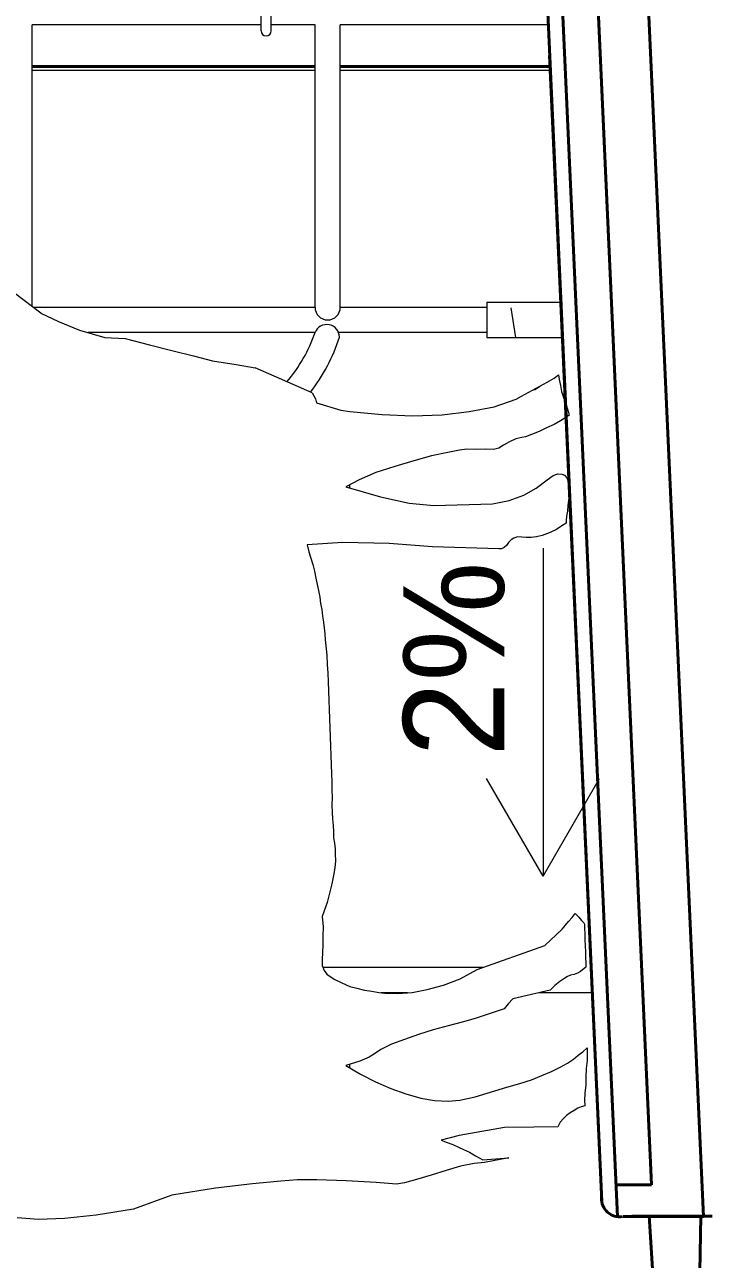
# Model space of a CAD drawing. Header units: millimetres. Extents: x 73 to 57768, y -40361 to 10065.
# Drawn here: x 3785.6 to 3921.8, y 3382.9 to 3627.5 of the extents above; entities that cross this region are included whole.
import ezdxf

# ---------------------------------------------------------------- set-up
doc = ezdxf.new("R2010")
doc.units = ezdxf.units.MM
doc.linetypes.add('ACAD_ISO02W100', pattern=[15, 12, -3])
doc.layers.add('kote', color=124, linetype='Continuous', lineweight=5)
doc.layers.add('pogled', color=7, linetype='Continuous', lineweight=5, true_color=0x8db1c3)
doc.layers.add('presjek', color=7, linetype='Continuous', lineweight=40, true_color=0xe37da2)

msp = doc.modelspace()

# ---------------------------------------------------------------- linework, layer by layer
at = {"layer": 'pogled', "linetype": 'Continuous'}
for p, q in [((3832.449, 3626.249), (3832.449, 3638.492)), ((3832.449, 3626.249), (3832.449, 3638.492)), ((3834.449, 3626.249), (3834.449, 3638.492)), ((3834.449, 3626.249), (3834.449, 3638.492)), ((3787.128, 3571.652), (3787.128, 3627.486)), ((3832.449, 3627.486), (3787.128, 3627.486)), ((3832.449, 3627.486), (3787.128, 3627.486)), ((3787.128, 3571.652), (3787.128, 3627.486)), ((3843.128, 3627.486), (3834.449, 3627.486)), ((3843.128, 3627.486), (3834.449, 3627.486)), ((3843.128, 3571.486), (3843.128, 3627.486)), ((3843.128, 3571.486), (3843.128, 3627.486)), ((3889.31, 3627.486), (3848.128, 3627.486)), ((3889.31, 3627.486), (3848.128, 3627.486)), ((3848.128, 3571.486), (3848.128, 3627.486)), ((3848.128, 3571.486), (3848.128, 3627.486)), ((3843.128, 3571.486), (3787.349, 3571.486)), ((3843.128, 3571.486), (3787.349, 3571.486)), ((3877.128, 3571.486), (3848.128, 3571.486)), ((3877.128, 3571.486), (3848.128, 3571.486)), ((3877.128, 3572.486), (3877.128, 3565.486)), ((3877.128, 3572.486), (3892.128, 3572.486)), ((3877.128, 3572.486), (3892.128, 3572.486)), ((3877.128, 3572.486), (3877.128, 3565.486)), ((3843.128, 3566.486), (3798.175, 3566.486)), ((3843.128, 3566.486), (3798.175, 3566.486)), ((3877.128, 3566.486), (3847.798, 3566.486)), ((3877.128, 3566.486), (3847.798, 3566.486)), ((3877.128, 3565.486), (3892.128, 3565.486)), ((3877.128, 3565.486), (3892.128, 3565.486)), ((3891.242, 3565.486), (3892.128, 3565.486)), ((3891.242, 3565.486), (3892.128, 3565.486))]:
    msp.add_line(p, q, dxfattribs=at)
at = {"layer": 'pogled'}
for p, q in [((3787.128, 3618.486), (3843.128, 3618.486)), ((3848.128, 3618.486), (3889.719, 3618.486)), ((3788.837, 3570.366), (3783.628, 3574.285)), ((3788.837, 3570.366), (3783.628, 3574.285)), ((3788.837, 3570.366), (3792.35, 3568.654)), ((3788.837, 3570.366), (3792.35, 3568.654)), ((3792.35, 3568.654), (3796.509, 3566.965)), ((3792.35, 3568.654), (3796.509, 3566.965)), ((3796.509, 3566.965), (3801.523, 3565.522)), ((3796.509, 3566.965), (3801.523, 3565.522)), ((3801.523, 3565.522), (3805.535, 3565.327)), ((3801.523, 3565.522), (3805.535, 3565.327)), ((3805.535, 3565.327), (3810.326, 3564.091)), ((3805.535, 3565.327), (3810.326, 3564.091)), ((3810.326, 3564.091), (3814.79, 3562.952)), ((3810.326, 3564.091), (3814.79, 3562.952)), ((3814.79, 3562.952), (3819.035, 3561.914)), ((3814.79, 3562.952), (3819.035, 3561.914)), ((3819.035, 3561.914), (3822.849, 3560.86)), ((3819.035, 3561.914), (3822.849, 3560.86)), ((3822.849, 3560.86), (3827.546, 3560.197)), ((3822.849, 3560.86), (3827.546, 3560.197)), ((3827.546, 3560.197), (3831.268, 3559.529)), ((3827.546, 3560.197), (3831.268, 3559.529)), ((3842.546, 3554.529), (3831.268, 3559.529)), ((3842.546, 3554.529), (3831.268, 3559.529)), ((3884.006, 3553.895), (3889.095, 3556.666)), ((3884.006, 3553.895), (3889.095, 3556.666)), ((3889.095, 3556.666), (3890.47, 3557.469)), ((3889.095, 3556.666), (3890.47, 3557.469)), ((3890.47, 3557.469), (3891.31, 3558.146)), ((3890.47, 3557.469), (3891.31, 3558.146)), ((3891.31, 3558.146), (3891.451, 3557.18)), ((3891.31, 3558.146), (3891.451, 3557.18)), ((3891.451, 3557.18), (3891.708, 3556.002)), ((3891.451, 3557.18), (3891.708, 3556.002)), ((3842.546, 3554.529), (3843.242, 3553.338)), ((3842.546, 3554.529), (3843.242, 3553.338)), ((3886.558, 3555.174), (3887.613, 3555.859)), ((3886.558, 3555.174), (3887.613, 3555.859)), ((3891.708, 3556.002), (3891.965, 3554.824)), ((3891.708, 3556.002), (3891.965, 3554.824)), ((3891.965, 3554.824), (3892.33, 3553.649)), ((3891.965, 3554.824), (3892.33, 3553.649)), ((3843.242, 3553.338), (3843.425, 3552.6)), ((3843.242, 3553.338), (3843.425, 3552.6)), ((3843.425, 3552.6), (3848.21, 3551.149)), ((3843.425, 3552.6), (3848.21, 3551.149)), ((3873.652, 3550.839), (3878.583, 3551.767)), ((3873.652, 3550.839), (3878.583, 3551.767)), ((3878.583, 3551.767), (3882.953, 3553.322)), ((3878.583, 3551.767), (3882.953, 3553.322)), ((3882.953, 3553.322), (3884.011, 3553.865)), ((3882.953, 3553.322), (3884.011, 3553.865)), ((3892.33, 3553.649), (3892.799, 3552.587)), ((3892.33, 3553.649), (3892.799, 3552.587)), ((3892.799, 3552.587), (3893.052, 3551.516)), ((3892.799, 3552.587), (3893.052, 3551.516)), ((3893.052, 3551.516), (3893.298, 3550.662)), ((3893.052, 3551.516), (3893.298, 3550.662)), ((3848.21, 3551.149), (3850.019, 3550.877)), ((3848.21, 3551.149), (3850.019, 3550.877)), ((3850.019, 3550.877), (3856.408, 3550.237)), ((3850.019, 3550.877), (3856.408, 3550.237)), ((3856.408, 3550.237), (3862.458, 3550.016)), ((3856.408, 3550.237), (3862.458, 3550.016)), ((3862.458, 3550.016), (3868.278, 3550.22)), ((3862.458, 3550.016), (3868.278, 3550.22)), ((3868.278, 3550.22), (3873.652, 3550.839)), ((3868.278, 3550.22), (3873.652, 3550.839)), ((3892.793, 3549.673), (3891.737, 3548.989)), ((3892.793, 3549.673), (3891.737, 3548.989)), ((3893.424, 3550.127), (3892.793, 3549.673)), ((3893.424, 3550.127), (3892.793, 3549.673)), ((3893.298, 3550.662), (3893.424, 3550.127)), ((3893.298, 3550.662), (3893.424, 3550.127)), ((3887.494, 3546.898), (3886.004, 3546.306)), ((3887.494, 3546.898), (3886.004, 3546.306)), ((3888.98, 3547.597), (3887.494, 3546.898)), ((3888.98, 3547.597), (3887.494, 3546.898)), ((3890.467, 3548.297), (3888.98, 3547.597)), ((3890.467, 3548.297), (3888.98, 3547.597)), ((3891.737, 3548.989), (3890.467, 3548.297)), ((3891.737, 3548.989), (3890.467, 3548.297)), ((3880.467, 3544.171), (3879.516, 3543.598)), ((3880.467, 3544.171), (3879.516, 3543.598)), ((3881.63, 3544.859), (3880.467, 3544.171)), ((3881.63, 3544.859), (3880.467, 3544.171)), ((3882.905, 3545.443), (3881.63, 3544.859)), ((3882.905, 3545.443), (3881.63, 3544.859)), ((3884.083, 3545.7), (3882.905, 3545.443)), ((3884.083, 3545.7), (3882.905, 3545.443)), ((3884.833, 3545.834), (3884.083, 3545.7)), ((3884.833, 3545.834), (3884.083, 3545.7)), ((3886.004, 3546.306), (3884.833, 3545.834)), ((3886.004, 3546.306), (3884.833, 3545.834)), ((3866.189, 3542.054), (3862.663, 3541.067)), ((3866.189, 3542.054), (3862.663, 3541.067)), ((3869.404, 3542.705), (3866.189, 3542.054)), ((3869.404, 3542.705), (3866.189, 3542.054)), ((3871.76, 3543.219), (3869.404, 3542.705)), ((3871.76, 3543.219), (3869.404, 3542.705)), ((3873.157, 3543.376), (3871.76, 3543.219)), ((3873.157, 3543.376), (3871.76, 3543.219)), ((3874.993, 3543.332), (3873.157, 3543.376)), ((3874.993, 3543.332), (3873.157, 3543.376)), ((3876.825, 3543.396), (3874.993, 3543.332)), ((3876.825, 3543.396), (3874.993, 3543.332)), ((3878.446, 3543.345), (3876.825, 3543.396)), ((3878.446, 3543.345), (3876.825, 3543.396)), ((3879.516, 3543.598), (3878.446, 3543.345)), ((3879.516, 3543.598), (3878.446, 3543.345)), ((3858.924, 3539.965), (3855.19, 3538.756)), ((3858.924, 3539.965), (3855.19, 3538.756)), ((3862.663, 3541.067), (3858.924, 3539.965)), ((3862.663, 3541.067), (3858.924, 3539.965)), ((3851.894, 3537.346), (3849.245, 3535.958)), ((3851.894, 3537.346), (3849.245, 3535.958)), ((3855.19, 3538.756), (3851.894, 3537.346)), ((3855.19, 3538.756), (3851.894, 3537.346)), ((3886.89, 3535.654), (3889.097, 3537.35)), ((3886.89, 3535.654), (3889.097, 3537.35)), ((3889.097, 3537.35), (3890.256, 3538.146)), ((3889.097, 3537.35), (3890.256, 3538.146)), ((3890.256, 3538.146), (3891.215, 3538.503)), ((3890.256, 3538.146), (3891.215, 3538.503)), ((3891.215, 3538.503), (3891.973, 3538.422)), ((3891.215, 3538.503), (3891.973, 3538.422)), ((3891.973, 3538.422), (3892.519, 3538.225)), ((3891.973, 3538.422), (3892.519, 3538.225)), ((3892.519, 3538.225), (3892.969, 3537.701)), ((3892.519, 3538.225), (3892.969, 3537.701)), ((3892.969, 3537.701), (3893.204, 3537.17)), ((3892.969, 3537.701), (3893.204, 3537.17)), ((3893.204, 3537.17), (3893.434, 3536.746)), ((3893.204, 3537.17), (3893.434, 3536.746)), ((3849.245, 3535.958), (3856.114, 3533.932)), ((3849.245, 3535.958), (3856.114, 3533.932)), ((3850.043, 3535.723), (3850.043, 3536.376)), ((3850.043, 3535.723), (3850.043, 3536.376)), ((3884.456, 3534.275), (3886.89, 3535.654)), ((3884.456, 3534.275), (3886.89, 3535.654)), ((3893.517, 3534.375), (3893.339, 3533.29)), ((3893.517, 3534.375), (3893.339, 3533.29)), ((3893.434, 3536.746), (3893.557, 3536.319)), ((3893.434, 3536.746), (3893.557, 3536.319)), ((3893.587, 3535.457), (3893.517, 3534.375)), ((3893.587, 3535.457), (3893.517, 3534.375)), ((3893.557, 3536.319), (3893.587, 3535.457)), ((3893.557, 3536.319), (3893.587, 3535.457)), ((3856.114, 3533.932), (3861.767, 3532.727)), ((3856.114, 3533.932), (3861.767, 3532.727)), ((3861.767, 3532.727), (3866.64, 3532.25)), ((3861.767, 3532.727), (3866.64, 3532.25)), ((3866.64, 3532.25), (3878.258, 3532.547)), ((3866.64, 3532.25), (3878.258, 3532.547)), ((3878.258, 3532.547), (3881.58, 3533.203)), ((3878.258, 3532.547), (3881.58, 3533.203)), ((3881.58, 3533.203), (3884.456, 3534.275)), ((3881.58, 3533.203), (3884.456, 3534.275)), ((3893.161, 3532.205), (3893.091, 3531.123)), ((3893.161, 3532.205), (3893.091, 3531.123)), ((3893.339, 3533.29), (3893.161, 3532.205)), ((3893.339, 3533.29), (3893.161, 3532.205)), ((3892.909, 3530.145), (3892.832, 3529.28)), ((3892.909, 3530.145), (3892.832, 3529.28)), ((3893.091, 3531.123), (3892.909, 3530.145)), ((3893.091, 3531.123), (3892.909, 3530.145)), ((3890.952, 3527.487), (3889.678, 3526.903)), ((3890.952, 3527.487), (3889.678, 3526.903)), ((3892.007, 3528.172), (3890.952, 3527.487)), ((3892.007, 3528.172), (3890.952, 3527.487)), ((3892.851, 3528.741), (3892.007, 3528.172)), ((3892.851, 3528.741), (3892.007, 3528.172)), ((3892.832, 3529.28), (3892.851, 3528.741)), ((3892.832, 3529.28), (3892.851, 3528.741)), ((3848.659, 3524.931), (3841.553, 3524.467)), ((3848.659, 3524.931), (3841.553, 3524.467)), ((3857.838, 3524.712), (3848.659, 3524.931)), ((3857.838, 3524.712), (3848.659, 3524.931)), ((3866.387, 3524.04), (3857.838, 3524.712)), ((3866.387, 3524.04), (3857.838, 3524.712)), ((3881.439, 3524.889), (3881.027, 3524.335)), ((3881.439, 3524.889), (3881.027, 3524.335)), ((3881.959, 3525.447), (3881.439, 3524.889)), ((3881.959, 3525.447), (3881.439, 3524.889)), ((3882.487, 3525.789), (3881.959, 3525.447)), ((3882.487, 3525.789), (3881.959, 3525.447)), ((3883.233, 3526.031), (3882.487, 3525.789)), ((3883.233, 3526.031), (3882.487, 3525.789)), ((3884.099, 3525.953), (3883.233, 3526.031)), ((3884.099, 3525.953), (3883.233, 3526.031)), ((3884.965, 3525.875), (3884.099, 3525.953)), ((3884.965, 3525.875), (3884.099, 3525.953)), ((3885.935, 3525.909), (3884.965, 3525.875)), ((3885.935, 3525.909), (3884.965, 3525.875)), ((3887.009, 3526.055), (3885.935, 3525.909)), ((3887.009, 3526.055), (3885.935, 3525.909)), ((3888.08, 3526.308), (3887.009, 3526.055)), ((3888.08, 3526.308), (3887.009, 3526.055)), ((3889.678, 3526.903), (3888.08, 3526.308)), ((3889.678, 3526.903), (3888.08, 3526.308)), ((3841.553, 3524.467), (3841.925, 3523.078)), ((3841.553, 3524.467), (3841.925, 3523.078)), ((3841.925, 3523.078), (3842.294, 3521.796)), ((3841.925, 3523.078), (3842.294, 3521.796)), ((3879.54, 3523.636), (3866.387, 3524.04)), ((3879.54, 3523.636), (3866.387, 3524.04)), ((3880.079, 3523.655), (3879.54, 3523.636)), ((3880.079, 3523.655), (3879.54, 3523.636)), ((3880.611, 3523.889), (3880.079, 3523.655)), ((3880.611, 3523.889), (3880.079, 3523.655)), ((3881.027, 3524.335), (3880.611, 3523.889)), ((3881.027, 3524.335), (3880.611, 3523.889)), ((3888.289, 3523.803), (3888.289, 3458.785)), ((3842.294, 3521.796), (3842.662, 3520.513)), ((3842.294, 3521.796), (3842.662, 3520.513)), ((3842.662, 3520.513), (3843.031, 3519.231)), ((3842.662, 3520.513), (3843.031, 3519.231)), ((3843.031, 3519.231), (3843.295, 3517.838)), ((3843.031, 3519.231), (3843.295, 3517.838)), ((3843.295, 3517.838), (3843.556, 3516.552)), ((3843.295, 3517.838), (3843.556, 3516.552)), ((3843.556, 3516.552), (3843.813, 3515.374)), ((3843.556, 3516.552), (3843.813, 3515.374)), ((3843.813, 3515.374), (3844.073, 3514.088)), ((3843.813, 3515.374), (3844.073, 3514.088)), ((3844.073, 3514.088), (3844.226, 3512.799)), ((3844.073, 3514.088), (3844.226, 3512.799)), ((3844.226, 3512.799), (3844.483, 3511.621)), ((3844.226, 3512.799), (3844.483, 3511.621)), ((3844.483, 3511.621), (3844.636, 3510.331)), ((3844.483, 3511.621), (3844.636, 3510.331)), ((3844.636, 3510.331), (3844.785, 3509.149)), ((3844.636, 3510.331), (3844.785, 3509.149)), ((3844.785, 3509.149), (3844.935, 3507.967)), ((3844.785, 3509.149), (3844.935, 3507.967)), ((3844.935, 3507.967), (3845.084, 3506.786)), ((3844.935, 3507.967), (3845.084, 3506.786)), ((3845.084, 3506.786), (3845.125, 3505.6)), ((3845.084, 3506.786), (3845.125, 3505.6)), ((3845.125, 3505.6), (3845.274, 3504.418)), ((3845.125, 3505.6), (3845.274, 3504.418)), ((3845.274, 3504.418), (3845.446, 3502.59)), ((3845.274, 3504.418), (3845.446, 3502.59)), ((3845.446, 3502.59), (3845.51, 3500.758)), ((3845.446, 3502.59), (3845.51, 3500.758)), ((3845.51, 3500.758), (3845.678, 3499.037)), ((3845.51, 3500.758), (3845.678, 3499.037)), ((3845.678, 3499.037), (3845.738, 3497.313)), ((3845.678, 3499.037), (3845.738, 3497.313)), ((3845.738, 3497.313), (3846.374, 3479.098)), ((3845.738, 3497.313), (3846.374, 3479.098)), ((3846.374, 3479.098), (3846.431, 3477.482)), ((3846.374, 3479.098), (3846.431, 3477.482)), ((3888.289, 3458.785), (3877.103, 3478.16)), ((3888.289, 3458.785), (3899.475, 3478.16)), ((3846.431, 3477.482), (3846.487, 3475.865)), ((3846.431, 3477.482), (3846.487, 3475.865)), ((3846.487, 3475.865), (3846.54, 3474.356)), ((3846.487, 3475.865), (3846.54, 3474.356)), ((3846.54, 3474.356), (3846.481, 3472.951)), ((3846.54, 3474.356), (3846.481, 3472.951)), ((3846.481, 3472.951), (3846.534, 3471.442)), ((3846.481, 3472.951), (3846.534, 3471.442)), ((3846.534, 3471.442), (3846.579, 3470.149)), ((3846.534, 3471.442), (3846.579, 3470.149)), ((3846.579, 3470.149), (3846.732, 3468.859)), ((3846.579, 3470.149), (3846.732, 3468.859)), ((3846.732, 3468.859), (3846.777, 3467.566)), ((3846.732, 3468.859), (3846.777, 3467.566)), ((3846.777, 3467.566), (3846.819, 3466.38)), ((3846.777, 3467.566), (3846.819, 3466.38)), ((3846.819, 3466.38), (3846.964, 3465.306)), ((3846.819, 3466.38), (3846.964, 3465.306)), ((3846.964, 3465.306), (3847.109, 3464.232)), ((3846.964, 3465.306), (3847.109, 3464.232)), ((3847.109, 3464.232), (3847.147, 3463.155)), ((3847.109, 3464.232), (3847.147, 3463.155)), ((3847.192, 3461.861), (3847.026, 3460.453)), ((3847.192, 3461.861), (3847.026, 3460.453)), ((3847.147, 3463.155), (3847.192, 3461.861)), ((3847.147, 3463.155), (3847.192, 3461.861)), ((3846.755, 3458.933), (3846.488, 3457.305)), ((3846.755, 3458.933), (3846.488, 3457.305)), ((3847.026, 3460.453), (3846.755, 3458.933)), ((3847.026, 3460.453), (3846.755, 3458.933)), ((3846.488, 3457.305), (3846.013, 3455.454)), ((3846.488, 3457.305), (3846.013, 3455.454)), ((3845.538, 3453.602), (3844.557, 3450.806)), ((3845.538, 3453.602), (3844.557, 3450.806)), ((3846.013, 3455.454), (3845.538, 3453.602)), ((3846.013, 3455.454), (3845.538, 3453.602)), ((3894.043, 3450.629), (3894.664, 3451.406)), ((3894.043, 3450.629), (3894.664, 3451.406)), ((3894.664, 3451.406), (3895.337, 3450.674)), ((3894.664, 3451.406), (3895.337, 3450.674)), ((3844.557, 3450.806), (3844.557, 3450.806)), ((3844.557, 3450.806), (3844.557, 3450.806)), ((3844.557, 3450.806), (3844.557, 3450.806)), ((3844.557, 3450.806), (3844.557, 3450.806)), ((3844.557, 3450.806), (3844.557, 3450.806)), ((3844.557, 3450.806), (3844.557, 3450.806)), ((3844.557, 3450.806), (3844.557, 3450.806)), ((3844.557, 3450.806), (3844.557, 3450.806)), ((3844.557, 3450.806), (3844.557, 3450.806)), ((3844.557, 3450.806), (3844.557, 3450.806)), ((3844.557, 3450.806), (3844.557, 3450.806)), ((3844.557, 3450.806), (3844.557, 3450.806)), ((3844.557, 3450.806), (3844.557, 3450.806)), ((3844.557, 3450.806), (3844.557, 3450.806)), ((3844.557, 3450.806), (3844.557, 3450.806)), ((3844.557, 3450.806), (3844.557, 3450.806)), ((3844.557, 3450.806), (3844.736, 3448.762)), ((3844.557, 3450.806), (3844.736, 3448.762)), ((3844.557, 3450.806), (3844.557, 3450.806)), ((3844.557, 3450.806), (3844.557, 3450.806)), ((3844.557, 3450.806), (3844.557, 3450.806)), ((3844.557, 3450.806), (3844.557, 3450.806)), ((3844.557, 3450.806), (3844.557, 3450.806)), ((3844.557, 3450.806), (3844.557, 3450.806)), ((3844.557, 3450.806), (3844.557, 3450.806)), ((3844.557, 3450.806), (3844.557, 3450.806)), ((3844.557, 3450.806), (3844.557, 3450.806)), ((3844.557, 3450.806), (3844.557, 3450.806)), ((3844.557, 3450.806), (3844.557, 3450.806)), ((3844.557, 3450.806), (3844.557, 3450.806)), ((3844.557, 3450.806), (3844.557, 3450.806)), ((3844.557, 3450.806), (3844.557, 3450.806)), ((3844.557, 3450.806), (3844.557, 3450.806)), ((3844.557, 3450.806), (3844.557, 3450.806)), ((3844.736, 3448.762), (3844.692, 3446.926)), ((3844.736, 3448.762), (3844.692, 3446.926)), ((3892.074, 3448.294), (3892.695, 3449.071)), ((3892.074, 3448.294), (3892.695, 3449.071)), ((3892.695, 3449.071), (3893.315, 3449.848)), ((3892.695, 3449.071), (3893.315, 3449.848)), ((3893.315, 3449.848), (3894.043, 3450.629)), ((3893.315, 3449.848), (3894.043, 3450.629)), ((3895.337, 3450.674), (3895.898, 3450.046)), ((3895.337, 3450.674), (3895.898, 3450.046)), ((3895.898, 3450.046), (3896.348, 3449.523)), ((3895.898, 3450.046), (3896.348, 3449.523)), ((3896.348, 3449.523), (3896.463, 3449.311)), ((3896.348, 3449.523), (3896.463, 3449.311)), ((3896.463, 3449.311), (3896.493, 3448.449)), ((3896.463, 3449.311), (3896.493, 3448.449)), ((3844.692, 3446.926), (3844.645, 3445.198)), ((3844.692, 3446.926), (3844.645, 3445.198)), ((3888.627, 3445.045), (3892.074, 3448.294)), ((3888.627, 3445.045), (3892.074, 3448.294)), ((3896.493, 3448.449), (3896.531, 3447.371)), ((3896.493, 3448.449), (3896.531, 3447.371)), ((3896.531, 3447.371), (3896.572, 3446.185)), ((3896.531, 3447.371), (3896.572, 3446.185)), ((3844.645, 3445.198), (3844.59, 3443.685)), ((3844.645, 3445.198), (3844.59, 3443.685)), ((3875.245, 3440.331), (3888.627, 3445.045)), ((3875.245, 3440.331), (3888.627, 3445.045)), ((3896.572, 3446.185), (3896.614, 3445)), ((3896.572, 3446.185), (3896.614, 3445)), ((3896.614, 3445), (3896.655, 3443.814)), ((3896.614, 3445), (3896.655, 3443.814)), ((3844.59, 3443.685), (3844.531, 3442.28)), ((3844.59, 3443.685), (3844.531, 3442.28)), ((3844.531, 3442.28), (3844.572, 3441.094)), ((3844.531, 3442.28), (3844.572, 3441.094)), ((3896.655, 3443.814), (3896.697, 3442.629)), ((3896.655, 3443.814), (3896.697, 3442.629)), ((3896.697, 3442.629), (3896.73, 3441.659)), ((3896.697, 3442.629), (3896.73, 3441.659)), ((3896.73, 3441.659), (3896.761, 3440.796)), ((3896.73, 3441.659), (3896.761, 3440.796)), ((3844.572, 3441.094), (3844.929, 3440.136)), ((3844.572, 3441.094), (3844.929, 3440.136)), ((3876.327, 3440.712), (3844.715, 3440.712)), ((3844.929, 3440.136), (3845.495, 3439.4)), ((3844.929, 3440.136), (3845.495, 3439.4)), ((3845.495, 3439.4), (3846.933, 3438.371)), ((3845.495, 3439.4), (3846.933, 3438.371)), ((3871.856, 3438.486), (3875.245, 3440.331)), ((3871.856, 3438.486), (3875.245, 3440.331)), ((3893.156, 3438.944), (3892.417, 3438.487)), ((3893.156, 3438.944), (3892.417, 3438.487)), ((3893.688, 3439.178), (3893.156, 3438.944)), ((3893.688, 3439.178), (3893.156, 3438.944)), ((3894.438, 3439.313), (3893.688, 3439.178)), ((3894.438, 3439.313), (3893.688, 3439.178)), ((3895.078, 3439.551), (3894.438, 3439.313)), ((3895.078, 3439.551), (3894.438, 3439.313)), ((3895.713, 3439.897), (3895.078, 3439.551)), ((3895.713, 3439.897), (3895.078, 3439.551)), ((3896.761, 3440.796), (3895.713, 3439.897)), ((3896.761, 3440.796), (3895.713, 3439.897)), ((3846.933, 3438.371), (3848.469, 3437.67)), ((3846.933, 3438.371), (3848.469, 3437.67)), ((3848.469, 3437.67), (3850.004, 3436.968)), ((3848.469, 3437.67), (3850.004, 3436.968)), ((3850.004, 3436.968), (3851.42, 3436.586)), ((3850.004, 3436.968), (3851.42, 3436.586)), ((3851.42, 3436.586), (3852.944, 3436.207)), ((3851.42, 3436.586), (3852.944, 3436.207)), ((3865.35, 3436.317), (3868.557, 3437.184)), ((3865.35, 3436.317), (3868.557, 3437.184)), ((3868.557, 3437.184), (3871.856, 3438.486)), ((3868.557, 3437.184), (3871.856, 3438.486)), ((3890.63, 3437.129), (3889.69, 3436.233)), ((3890.63, 3437.129), (3889.69, 3436.233)), ((3891.574, 3437.918), (3890.63, 3437.129)), ((3891.574, 3437.918), (3890.63, 3437.129)), ((3892.417, 3438.487), (3891.574, 3437.918)), ((3892.417, 3438.487), (3891.574, 3437.918)), ((3852.944, 3436.207), (3854.353, 3436.041)), ((3852.944, 3436.207), (3854.353, 3436.041)), ((3854.353, 3436.041), (3855.765, 3435.766)), ((3854.353, 3436.041), (3855.765, 3435.766)), ((3855.765, 3435.766), (3856.958, 3435.592)), ((3855.765, 3435.766), (3856.958, 3435.592)), ((3861.423, 3435.712), (3856.134, 3435.712)), ((3856.958, 3435.592), (3859.548, 3435.575)), ((3856.958, 3435.592), (3856.958, 3435.592)), ((3856.958, 3435.592), (3856.958, 3435.592)), ((3856.958, 3435.592), (3859.548, 3435.575)), ((3859.548, 3435.575), (3862.347, 3435.78)), ((3859.548, 3435.575), (3862.347, 3435.78)), ((3862.347, 3435.78), (3865.35, 3436.317)), ((3862.347, 3435.78), (3865.35, 3436.317)), ((3882.317, 3434.524), (3881.381, 3433.52)), ((3882.317, 3434.524), (3881.381, 3433.52)), ((3889.69, 3436.233), (3882.317, 3434.524)), ((3889.69, 3436.233), (3882.317, 3434.524)), ((3898.027, 3435.712), (3887.443, 3435.712)), ((3880.553, 3432.52), (3874.829, 3430.605)), ((3880.553, 3432.52), (3874.829, 3430.605)), ((3881.381, 3433.52), (3880.553, 3432.52)), ((3881.381, 3433.52), (3880.553, 3432.52)), ((3872.265, 3429.868), (3869.486, 3429.123)), ((3872.265, 3429.868), (3869.486, 3429.123)), ((3874.829, 3430.605), (3872.265, 3429.868)), ((3874.829, 3430.605), (3872.265, 3429.868)), ((3863.61, 3427.407), (3860.838, 3426.447)), ((3863.61, 3427.407), (3860.838, 3426.447)), ((3866.49, 3428.371), (3863.61, 3427.407)), ((3866.49, 3428.371), (3863.61, 3427.407)), ((3869.486, 3429.123), (3866.49, 3428.371)), ((3869.486, 3429.123), (3866.49, 3428.371)), ((3856.16, 3424.45), (3855.105, 3423.765)), ((3856.16, 3424.45), (3855.105, 3423.765)), ((3858.282, 3425.495), (3856.16, 3424.45)), ((3858.282, 3425.495), (3856.16, 3424.45)), ((3860.838, 3426.447), (3858.282, 3425.495)), ((3860.838, 3426.447), (3858.282, 3425.495)), ((3896.173, 3424.001), (3897.009, 3424.786)), ((3896.173, 3424.001), (3897.009, 3424.786)), ((3897.009, 3424.786), (3897.047, 3423.708)), ((3897.009, 3424.786), (3897.047, 3423.708)), ((3852.032, 3422.147), (3849.256, 3421.295)), ((3852.032, 3422.147), (3849.256, 3421.295)), ((3853.838, 3422.966), (3852.032, 3422.147)), ((3853.838, 3422.966), (3852.032, 3422.147)), ((3855.105, 3423.765), (3853.838, 3422.966)), ((3855.105, 3423.765), (3853.838, 3422.966)), ((3893.123, 3421.737), (3894.282, 3422.533)), ((3893.123, 3421.737), (3894.282, 3422.533)), ((3894.282, 3422.533), (3895.226, 3423.321)), ((3894.282, 3422.533), (3895.226, 3423.321)), ((3895.226, 3423.321), (3896.173, 3424.001)), ((3895.226, 3423.321), (3896.173, 3424.001)), ((3896.988, 3422.303), (3896.829, 3420.679)), ((3896.988, 3422.303), (3896.829, 3420.679)), ((3897.047, 3423.708), (3896.988, 3422.303)), ((3897.047, 3423.708), (3896.988, 3422.303)), ((3849.256, 3421.295), (3852.122, 3419.561)), ((3849.256, 3421.295), (3852.122, 3419.561)), ((3850.043, 3420.819), (3850.043, 3421.536)), ((3850.043, 3420.819), (3850.043, 3421.536)), ((3852.122, 3419.561), (3855.089, 3418.046)), ((3852.122, 3419.561), (3855.089, 3418.046)), ((3888.029, 3419.293), (3889.942, 3420.115)), ((3888.029, 3419.293), (3889.942, 3420.115)), ((3889.942, 3420.115), (3891.64, 3420.93)), ((3889.942, 3420.115), (3891.64, 3420.93)), ((3891.64, 3420.93), (3893.123, 3421.737)), ((3891.64, 3420.93), (3893.123, 3421.737)), ((3896.829, 3420.679), (3896.778, 3419.059)), ((3896.829, 3420.679), (3896.778, 3419.059)), ((3855.089, 3418.046), (3858.156, 3416.75)), ((3855.089, 3418.046), (3858.156, 3416.75)), ((3874.832, 3415.066), (3881.095, 3417)), ((3874.832, 3415.066), (3881.095, 3417)), ((3881.095, 3417), (3883.659, 3417.737)), ((3881.095, 3417), (3883.659, 3417.737)), ((3883.659, 3417.737), (3886.007, 3418.467)), ((3883.659, 3417.737), (3886.007, 3418.467)), ((3886.007, 3418.467), (3888.029, 3419.293)), ((3886.007, 3418.467), (3888.029, 3419.293)), ((3896.726, 3417.438), (3896.567, 3415.814)), ((3896.726, 3417.438), (3896.567, 3415.814)), ((3896.778, 3419.059), (3896.726, 3417.438)), ((3896.778, 3419.059), (3896.726, 3417.438)), ((3858.156, 3416.75), (3861.107, 3415.666)), ((3858.156, 3416.75), (3861.107, 3415.666)), ((3861.107, 3415.666), (3864.051, 3414.797)), ((3861.107, 3415.666), (3864.051, 3414.797)), ((3864.051, 3414.797), (3866.764, 3414.353)), ((3864.051, 3414.797), (3866.764, 3414.353)), ((3871.833, 3414.422), (3874.832, 3415.066)), ((3871.833, 3414.422), (3874.832, 3415.066)), ((3896.567, 3415.814), (3896.508, 3414.409)), ((3896.567, 3415.814), (3896.508, 3414.409)), ((3866.764, 3414.353), (3869.466, 3414.231)), ((3866.764, 3414.353), (3869.466, 3414.231)), ((3869.466, 3414.231), (3871.833, 3414.422)), ((3869.466, 3414.231), (3871.833, 3414.422)), ((3894.42, 3412.394), (3893.681, 3411.937)), ((3894.42, 3412.394), (3893.681, 3411.937)), ((3895.16, 3412.851), (3894.42, 3412.394)), ((3895.16, 3412.851), (3894.42, 3412.394)), ((3895.799, 3413.09), (3895.16, 3412.851)), ((3895.799, 3413.09), (3895.16, 3412.851)), ((3896.546, 3413.331), (3895.799, 3413.09)), ((3896.546, 3413.331), (3895.799, 3413.09)), ((3896.508, 3414.409), (3896.546, 3413.331)), ((3896.508, 3414.409), (3896.546, 3413.331)), ((3891.697, 3410.033), (3891.188, 3409.152)), ((3891.697, 3410.033), (3891.188, 3409.152)), ((3892.318, 3410.81), (3891.697, 3410.033)), ((3892.318, 3410.81), (3891.697, 3410.033)), ((3892.945, 3411.371), (3892.318, 3410.81)), ((3892.945, 3411.371), (3892.318, 3410.81)), ((3893.681, 3411.937), (3892.945, 3411.371)), ((3893.681, 3411.937), (3892.945, 3411.371)), ((3871.647, 3407.401), (3868.117, 3406.523)), ((3871.647, 3407.401), (3868.117, 3406.523)), ((3880.619, 3408.998), (3871.647, 3407.401)), ((3880.619, 3408.998), (3871.647, 3407.401)), ((3886.443, 3409.094), (3880.619, 3408.998)), ((3886.443, 3409.094), (3880.619, 3408.998)), ((3891.188, 3409.152), (3886.443, 3409.094)), ((3891.188, 3409.152), (3886.443, 3409.094)), ((3868.117, 3406.523), (3869.321, 3406.025)), ((3868.117, 3406.523), (3869.321, 3406.025)), ((3869.321, 3406.025), (3870.414, 3405.632)), ((3869.321, 3406.025), (3870.414, 3405.632)), ((3870.414, 3405.632), (3871.51, 3405.13)), ((3870.414, 3405.632), (3871.51, 3405.13)), ((3871.51, 3405.13), (3872.499, 3404.625)), ((3871.51, 3405.13), (3872.499, 3404.625)), ((3872.499, 3404.625), (3873.704, 3404.128)), ((3872.499, 3404.625), (3873.704, 3404.128)), ((3873.704, 3404.128), (3874.915, 3403.415)), ((3873.704, 3404.128), (3874.915, 3403.415)), ((3874.915, 3403.415), (3876.347, 3402.602)), ((3874.915, 3403.415), (3876.347, 3402.602)), ((3876.347, 3402.602), (3881.476, 3402.986)), ((3876.347, 3402.602), (3881.476, 3402.986)), ((3881.476, 3402.986), (3876.689, 3402.074)), ((3881.476, 3402.986), (3876.689, 3402.074)), ((3869.082, 3400.513), (3866.094, 3399.546)), ((3869.082, 3400.513), (3866.094, 3399.546)), ((3871.965, 3401.369), (3869.082, 3400.513)), ((3871.965, 3401.369), (3869.082, 3400.513)), ((3874.645, 3401.895), (3871.965, 3401.369)), ((3874.645, 3401.895), (3871.965, 3401.369)), ((3876.689, 3402.074), (3874.645, 3401.895)), ((3876.689, 3402.074), (3874.645, 3401.895)), ((3830.758, 3397.88), (3823.452, 3396.978)), ((3830.758, 3397.88), (3823.452, 3396.978)), ((3836.351, 3398.399), (3830.758, 3397.88)), ((3836.351, 3398.399), (3830.758, 3397.88)), ((3839.689, 3398.624), (3836.351, 3398.399)), ((3839.689, 3398.624), (3836.351, 3398.399)), ((3843.465, 3398.648), (3839.689, 3398.624)), ((3843.465, 3398.648), (3839.689, 3398.624)), ((3849.3, 3398.42), (3843.465, 3398.648)), ((3849.3, 3398.42), (3843.465, 3398.648)), ((3855.246, 3398.088), (3849.3, 3398.42)), ((3855.246, 3398.088), (3849.3, 3398.42)), ((3859.249, 3397.796), (3855.246, 3398.088)), ((3859.249, 3397.796), (3855.246, 3398.088)), ((3860.858, 3398.068), (3859.249, 3397.796)), ((3860.858, 3398.068), (3859.249, 3397.796)), ((3863.21, 3398.69), (3860.858, 3398.068)), ((3863.21, 3398.69), (3860.858, 3398.068)), ((3866.094, 3399.546), (3863.21, 3398.69)), ((3866.094, 3399.546), (3863.21, 3398.69)), ((3814.76, 3395.595), (3807.181, 3392.86)), ((3814.76, 3395.595), (3807.181, 3392.86)), ((3823.452, 3396.978), (3814.76, 3395.595)), ((3823.452, 3396.978), (3814.76, 3395.595)), ((3807.181, 3392.86), (3799.779, 3391.63)), ((3807.181, 3392.86), (3799.779, 3391.63)), ((3788.369, 3390.8), (3784.151, 3391.084)), ((3788.369, 3390.8), (3784.151, 3391.084)), ((3793.543, 3390.98), (3788.369, 3390.8)), ((3793.543, 3390.98), (3788.369, 3390.8)), ((3799.779, 3391.63), (3793.543, 3390.98)), ((3799.779, 3391.63), (3793.543, 3390.98))]:
    msp.add_line(p, q, dxfattribs=at)
at = {"layer": 'pogled', "linetype": 'ACAD_ISO02W100', "ltscale": 0.5}
msp.add_line((3882.922, 3565.486), (3881.817, 3572.486), dxfattribs=at)
msp.add_line((3882.922, 3565.486), (3881.817, 3572.486), dxfattribs=at)
at = {"layer": 'pogled', "linetype": 'Continuous'}
for centre, radius, start, end in [((3833.449, 3626.249), 1, 180, 0), ((3833.449, 3626.249), 1, 180, 0), ((3845.628, 3571.486), 2.5, 180, 0), ((3845.628, 3571.486), 2.5, 180, 0), ((3814.718, 3576.229), 30.034, 319.53255, 341.07053), ((3814.718, 3576.229), 30.034, 319.53255, 341.07053), ((3845.463, 3565.593), 2.5, 0, 159.08107), ((3845.463, 3565.593), 2.5, 0, 159.08107), ((3814.837, 3576.108), 34.755, 321.93906, 342.38931), ((3814.837, 3576.108), 34.755, 321.93906, 342.38931)]:
    msp.add_arc(centre, radius, start, end, dxfattribs=at)
at = {"layer": 'presjek'}
for p, q in [((3903.043, 3391.36), (3887.588, 3731.367)), ((3903.043, 3391.36), (3887.588, 3731.367)), ((3909.765, 3397.631), (3894.581, 3731.685)), ((3909.765, 3397.631), (3894.581, 3731.685)), ((3920.065, 3391.36), (3904.611, 3731.367)), ((3920.065, 3391.36), (3904.611, 3731.367)), ((3903.043, 3391.36), (3888.952, 3701.36)), ((3903.043, 3391.36), (3888.952, 3701.36)), ((3909.765, 3397.631), (3895.959, 3701.36)), ((3909.765, 3397.631), (3895.959, 3701.36)), ((3899.906, 3394.363), (3889.134, 3631.36)), ((3899.906, 3394.363), (3889.134, 3631.36)), ((3899.906, 3394.363), (3889.588, 3621.36)), ((3899.906, 3394.363), (3889.588, 3621.36)), ((3843.128, 3619.181), (3787.128, 3619.181)), ((3889.687, 3619.181), (3848.128, 3619.181)), ((3909.765, 3397.631), (3902.758, 3397.631)), ((3909.765, 3397.631), (3902.758, 3397.631)), ((3909.765, 3397.631), (3902.758, 3397.631)), ((3909.765, 3397.631), (3902.758, 3397.631)), ((3920.065, 3391.36), (3904.157, 3391.36)), ((3920.065, 3391.36), (3904.157, 3391.36)), ((3921.796, 3391.446), (3905.888, 3391.446)), ((3921.796, 3391.446), (3905.888, 3391.446)), ((3919.494, 3391.446), (3919.086, 3361.707))]:
    msp.add_line(p, q, dxfattribs=at)
at = {"layer": 'presjek', "ltscale": 5}
msp.add_lwpolyline([(3910.975, 3365.171), (3909.291, 3391.511)], dxfattribs=at)
at = {"layer": 'presjek'}
msp.add_arc((3903.441, 3394.884), 3.573, 176.82678, 278.80459, dxfattribs=at)
msp.add_arc((3903.441, 3394.884), 3.573, 176.82678, 278.80459, dxfattribs=at)
msp.add_arc((3903.441, 3394.884), 3.573, 176.82678, 278.80459, dxfattribs=at)
msp.add_arc((3903.441, 3394.884), 3.573, 176.82678, 278.80459, dxfattribs=at)

# ---------------------------------------------------------------- texts
at = {"layer": 'kote', "insert": (3860.598, 3482.472), "char_height": 20, "width": 132.8571, "attachment_point": 1, "rotation": 90}
msp.add_mtext('2%', dxfattribs=at)

doc.saveas('drawing.dxf')
